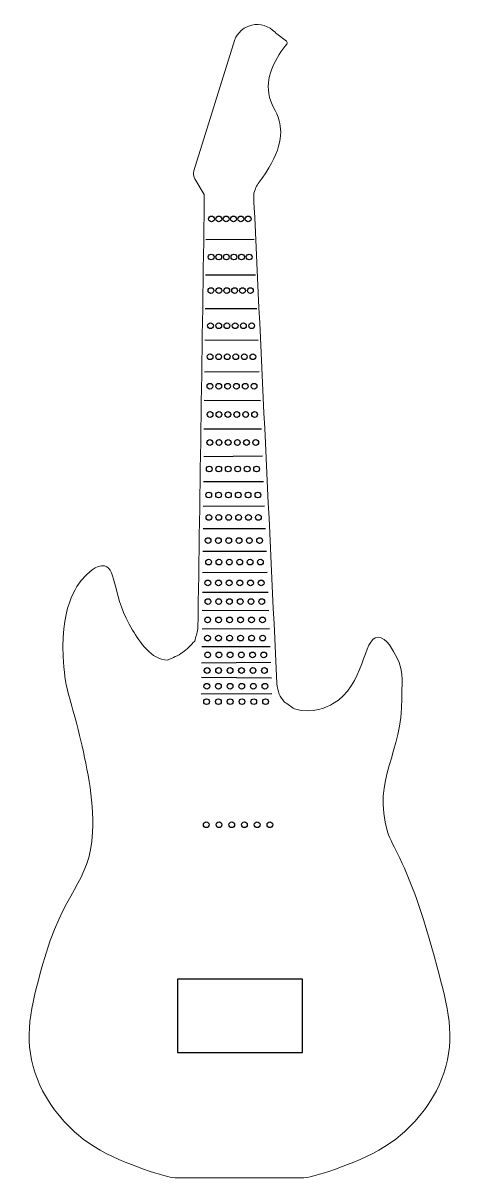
# Model space of a CAD drawing. Header units: inches. Extents: x 8.1 to 23.8, y 2.8 to 44.7.
import ezdxf

# ---------------------------------------------------------------- set-up
doc = ezdxf.new("R2010")
doc.units = ezdxf.units.IN
doc.header["$MEASUREMENT"] = 0
doc.layers.add('Frets', color=7, linetype='Continuous')
doc.layers.add('LED Holes', color=7, linetype='Continuous')
doc.layers.add('Guitar Outline', color=7, linetype='Continuous', lineweight=0)

# ---------------------------------------------------------------- blocks, each defined once
blk = doc.blocks.new('*U0')
blk.add_circle((0, 0), 0.104)
blk = doc.blocks.new('*U1')
at = {"layer": 'LED Holes', "color": 0, "linetype": 'ByBlock', "lineweight": -2, "transparency": 16777216}
for p in [(-1.327, 0), (-1.061, 0), (-0.796, 0), (-0.531, 0), (-0.265, 0), (0, 0)]:
    blk.add_blockref('*U0', p, dxfattribs=at)
blk = doc.blocks.new('*U4')
blk.add_circle((0, 0), 0.104)
blk = doc.blocks.new('*U5')
at = {"layer": 'LED Holes', "color": 0, "linetype": 'ByBlock', "lineweight": -2, "transparency": 16777216}
for p in [(-1.378, 0), (-1.102, 0), (-0.827, 0), (-0.551, 0), (-0.276, 0), (0, 0)]:
    blk.add_blockref('*U4', p, dxfattribs=at)
blk = doc.blocks.new('*U8')
blk.add_circle((0, 0), 0.104)
blk = doc.blocks.new('*U9')
at = {"layer": 'LED Holes', "color": 0, "linetype": 'ByBlock', "lineweight": -2, "transparency": 16777216}
for p in [(-1.429, 0), (-1.143, 0), (-0.857, 0), (-0.572, 0), (-0.286, 0), (0, 0)]:
    blk.add_blockref('*U8', p, dxfattribs=at)
blk = doc.blocks.new('*U12')
blk.add_circle((0, 0), 0.104)
blk = doc.blocks.new('*U13')
at = {"layer": 'LED Holes', "color": 0, "linetype": 'ByBlock', "lineweight": -2, "transparency": 16777216}
for p in [(-1.493, 0), (-1.195, 0), (-0.896, 0), (-0.597, 0), (-0.299, 0), (0, 0)]:
    blk.add_blockref('*U12', p, dxfattribs=at)
blk = doc.blocks.new('*U16')
blk.add_circle((0, 0), 0.104)
blk = doc.blocks.new('*U17')
at = {"layer": 'LED Holes', "color": 0, "linetype": 'ByBlock', "lineweight": -2, "transparency": 16777216}
for p in [(-1.55, 0), (-1.24, 0), (-0.93, 0), (-0.62, 0), (-0.31, 0), (0, 0)]:
    blk.add_blockref('*U16', p, dxfattribs=at)
blk = doc.blocks.new('*U20')
blk.add_circle((0, 0), 0.104)
blk = doc.blocks.new('*U21')
at = {"layer": 'LED Holes', "color": 0, "linetype": 'ByBlock', "lineweight": -2, "transparency": 16777216}
for p in [(-1.6, 0), (-1.28, 0), (-0.96, 0), (-0.64, 0), (-0.32, 0), (0, 0)]:
    blk.add_blockref('*U20', p, dxfattribs=at)
blk = doc.blocks.new('*U24')
blk.add_circle((0, 0), 0.104)
blk = doc.blocks.new('*U25')
at = {"layer": 'LED Holes', "color": 0, "linetype": 'ByBlock', "lineweight": -2, "transparency": 16777216}
for p in [(-1.615, 0), (-1.292, 0), (-0.969, 0), (-0.646, 0), (-0.323, 0), (0, 0)]:
    blk.add_blockref('*U24', p, dxfattribs=at)
blk = doc.blocks.new('*U28')
blk.add_circle((0, 0), 0.104)
blk = doc.blocks.new('*U29')
at = {"layer": 'LED Holes', "color": 0, "linetype": 'ByBlock', "lineweight": -2, "transparency": 16777216}
for p in [(-1.663, 0), (-1.33, 0), (-0.998, 0), (-0.665, 0), (-0.333, 0), (0, 0)]:
    blk.add_blockref('*U28', p, dxfattribs=at)
blk = doc.blocks.new('*U32')
blk.add_circle((0, 0), 0.104)
blk = doc.blocks.new('*U33')
at = {"layer": 'LED Holes', "color": 0, "linetype": 'ByBlock', "lineweight": -2, "transparency": 16777216}
for p in [(-1.716, 0), (-1.372, 0), (-1.029, 0), (-0.686, 0), (-0.343, 0), (0, 0)]:
    blk.add_blockref('*U32', p, dxfattribs=at)
blk = doc.blocks.new('*U36')
blk.add_circle((0, 0), 0.104)
blk = doc.blocks.new('*U37')
at = {"layer": 'LED Holes', "color": 0, "linetype": 'ByBlock', "lineweight": -2, "transparency": 16777216}
for p in [(-1.783, 0), (-1.427, 0), (-1.07, 0), (-0.713, 0), (-0.357, 0), (0, 0)]:
    blk.add_blockref('*U36', p, dxfattribs=at)
blk = doc.blocks.new('*U40')
blk.add_circle((0, 0), 0.104)
blk = doc.blocks.new('*U41')
at = {"layer": 'LED Holes', "color": 0, "linetype": 'ByBlock', "lineweight": -2, "transparency": 16777216}
for p in [(-1.796, 0), (-1.437, 0), (-1.078, 0), (-0.719, 0), (-0.359, 0), (0, 0)]:
    blk.add_blockref('*U40', p, dxfattribs=at)
blk = doc.blocks.new('*U44')
blk.add_circle((0, 0), 0.104)
blk = doc.blocks.new('*U45')
at = {"layer": 'LED Holes', "color": 0, "linetype": 'ByBlock', "lineweight": -2, "transparency": 16777216}
for p in [(-1.867, 0), (-1.493, 0), (-1.12, 0), (-0.747, 0), (-0.373, 0), (0, 0)]:
    blk.add_blockref('*U44', p, dxfattribs=at)
blk = doc.blocks.new('*U48')
blk.add_circle((0, 0), 0.104)
blk = doc.blocks.new('*U49')
at = {"layer": 'LED Holes', "color": 0, "linetype": 'ByBlock', "lineweight": -2, "transparency": 16777216}
for p in [(-1.88, 0), (-1.504, 0), (-1.128, 0), (-0.752, 0), (-0.376, 0), (0, 0)]:
    blk.add_blockref('*U48', p, dxfattribs=at)
blk = doc.blocks.new('*U52')
blk.add_circle((0, 0), 0.104)
blk = doc.blocks.new('*U53')
at = {"layer": 'LED Holes', "color": 0, "linetype": 'ByBlock', "lineweight": -2, "transparency": 16777216}
for p in [(-1.933, 0), (-1.547, 0), (-1.16, 0), (-0.773, 0), (-0.387, 0), (0, 0)]:
    blk.add_blockref('*U52', p, dxfattribs=at)
blk = doc.blocks.new('*U56')
blk.add_circle((0, 0), 0.104)
blk = doc.blocks.new('*U57')
at = {"layer": 'LED Holes', "color": 0, "linetype": 'ByBlock', "lineweight": -2, "transparency": 16777216}
for p in [(-1.952, 0), (-1.562, 0), (-1.171, 0), (-0.781, 0), (-0.39, 0), (0, 0)]:
    blk.add_blockref('*U56', p, dxfattribs=at)
blk = doc.blocks.new('*U60')
blk.add_circle((0, 0), 0.104)
blk = doc.blocks.new('*U61')
at = {"layer": 'LED Holes', "color": 0, "linetype": 'ByBlock', "lineweight": -2, "transparency": 16777216}
for p in [(-1.987, 0), (-1.59, 0), (-1.192, 0), (-0.795, 0), (-0.397, 0), (0, 0)]:
    blk.add_blockref('*U60', p, dxfattribs=at)
blk = doc.blocks.new('*U64')
blk.add_circle((0, 0), 0.104)
blk = doc.blocks.new('*U65')
at = {"layer": 'LED Holes', "color": 0, "linetype": 'ByBlock', "lineweight": -2, "transparency": 16777216}
for p in [(-2.001, 0), (-1.601, 0), (-1.2, 0), (-0.8, 0), (-0.4, 0), (0, 0)]:
    blk.add_blockref('*U64', p, dxfattribs=at)
blk = doc.blocks.new('*U68')
blk.add_circle((0, 0), 0.104)
blk = doc.blocks.new('*U69')
at = {"layer": 'LED Holes', "color": 0, "linetype": 'ByBlock', "lineweight": -2, "transparency": 16777216}
for p in [(-2.033, 0), (-1.627, 0), (-1.22, 0), (-0.813, 0), (-0.407, 0), (0, 0)]:
    blk.add_blockref('*U68', p, dxfattribs=at)
blk = doc.blocks.new('*U72')
blk.add_circle((0, 0), 0.104)
blk = doc.blocks.new('*U73')
at = {"layer": 'LED Holes', "color": 0, "linetype": 'ByBlock', "lineweight": -2, "transparency": 16777216}
for p in [(-2.076, 0), (-1.661, 0), (-1.246, 0), (-0.831, 0), (-0.415, 0), (0, 0)]:
    blk.add_blockref('*U72', p, dxfattribs=at)
blk = doc.blocks.new('*U76')
blk.add_circle((0, 0), 0.104)
blk = doc.blocks.new('*U77')
at = {"layer": 'LED Holes', "color": 0, "linetype": 'ByBlock', "lineweight": -2, "transparency": 16777216}
for p in [(-2.108, 0), (-1.686, 0), (-1.265, 0), (-0.843, 0), (-0.422, 0), (0, 0)]:
    blk.add_blockref('*U76', p, dxfattribs=at)
blk = doc.blocks.new('*U80')
blk.add_circle((0, 0), 0.104)
blk = doc.blocks.new('*U81')
at = {"layer": 'LED Holes', "color": 0, "linetype": 'ByBlock', "lineweight": -2, "transparency": 16777216}
for p in [(-2.138, 0), (-1.711, 0), (-1.283, 0), (-0.855, 0), (-0.428, 0), (0, 0)]:
    blk.add_blockref('*U80', p, dxfattribs=at)
blk = doc.blocks.new('*U84')
blk.add_circle((0, 0), 0.104)
blk = doc.blocks.new('*U85')
at = {"layer": 'Frets', "color": 0, "linetype": 'ByBlock', "lineweight": -2, "transparency": 16777216}
for p in [(-2.305, 0), (-1.844, 0), (-1.383, 0), (-0.922, 0), (-0.461, 0), (0, 0)]:
    blk.add_blockref('*U84', p, dxfattribs=at)

msp = doc.modelspace()

# ---------------------------------------------------------------- linework, layer by layer
at = {"layer": 'Frets'}
for p, q in [((16.481, 36.839), (14.73, 36.829)), ((16.532, 35.547), (14.718, 35.545)), ((16.581, 34.323), (14.706, 34.324)), ((16.626, 33.167), (14.696, 33.178)), ((16.671, 32.033), (14.685, 32.027)), ((16.713, 30.983), (14.675, 30.991)), ((16.753, 29.96), (14.666, 29.956)), ((16.792, 28.974), (14.656, 28.955)), ((16.829, 28.048), (14.648, 28.044)), ((16.864, 27.163), (14.639, 27.149)), ((16.896, 26.34), (14.632, 26.341)), ((16.929, 25.519), (14.624, 25.514)), ((16.959, 24.756), (14.617, 24.747)), ((16.988, 24.035), (14.61, 24.027)), ((17.014, 23.369), (14.604, 23.372)), ((17.04, 22.711), (14.598, 22.704)), ((17.066, 22.061), (14.587, 22.061)), ((17.088, 21.487), (14.581, 21.467)), ((17.108, 20.921), (14.576, 20.943)), ((17.13, 20.356), (14.569, 20.346))]:
    msp.add_line(p, q, dxfattribs=at)
msp.add_lwpolyline([(13.708, 7.337), (18.238, 7.337), (18.238, 9.997), (13.708, 9.997)], close=True, dxfattribs=at)
at = {"layer": 'Guitar Outline'}
msp.add_open_spline([(15.954, 2.793), (15.954, 2.793), (13.718, 2.793), (13.718, 2.793), (13.596, 2.793), (13.474, 2.808), (13.356, 2.839), (12.66, 3.023), (11.013, 3.558), (10.117, 4.342), (9.797, 4.622), (8.955, 5.377), (8.547, 6.592), (8.111, 7.886), (8.401, 9.007), (8.791, 10.434), (9.59, 13.361), (10.527, 13.392), (10.627, 15.347), (10.689, 16.565), (10.391, 17.845), (10.16, 18.839), (9.873, 20.069), (9.68, 20.321), (9.587, 21.322), (9.386, 23.481), (10.099, 24.332), (10.266, 24.516), (10.434, 24.703), (10.764, 25.07), (11.062, 24.994), (11.523, 24.876), (11.34, 23.839), (12.08, 22.66), (12.352, 22.227), (12.747, 21.597), (13.343, 21.577), (13.534, 21.658), (13.915, 21.82), (14.193, 22.119), (14.332, 22.269), (14.37, 22.415), (14.409, 22.56), (14.447, 22.706), (14.524, 27.873), (14.601, 33.04), (14.678, 38.207), (14.677, 38.295), (14.676, 38.383), (14.675, 38.472), (14.675, 38.472), (14.339, 39.033), (14.339, 39.033), (14.286, 39.122), (14.273, 39.228), (14.304, 39.326), (14.304, 39.326), (15.784, 44.086), (15.784, 44.086), (15.8, 44.123), (15.968, 44.517), (16.4, 44.616), (16.703, 44.686), (17.024, 44.584), (17.241, 44.352), (17.261, 44.331), (17.281, 44.31), (17.304, 44.293), (17.304, 44.293), (17.654, 44.027), (17.654, 44.027), (17.688, 44.001), (17.693, 43.953), (17.666, 43.92), (17.29, 43.458), (16.913, 42.821), (17.015, 42.133), (17.08, 41.697), (17.295, 41.531), (17.397, 41.135), (17.521, 40.658), (17.459, 39.935), (16.634, 38.863), (16.59, 38.805), (16.556, 38.74), (16.531, 38.671), (16.531, 38.671), (16.479, 38.522), (16.479, 38.522), (16.479, 38.406), (16.478, 38.291), (16.478, 38.176), (16.755, 32.359), (17.032, 26.541), (17.31, 20.724), (17.328, 20.59), (17.365, 20.323), (17.504, 20.151), (17.574, 20.065), (17.699, 19.978), (17.824, 19.891), (17.949, 19.805), (18.593, 19.604), (19.171, 19.896), (19.329, 19.985), (20.516, 20.651), (20.407, 22.388), (20.974, 22.405), (21.286, 22.414), (21.535, 21.889), (21.642, 21.694), (21.947, 21.136), (21.824, 20.568), (21.833, 20.197), (21.885, 18.215), (20.743, 17.279), (21.324, 15.347), (21.413, 15.052), (21.566, 14.818), (21.764, 14.387), (22.225, 13.386), (22.492, 12.723), (23.117, 10.434), (23.507, 9.007), (23.797, 7.886), (23.361, 6.592), (22.953, 5.377), (22.111, 4.622), (21.791, 4.342), (20.895, 3.558), (19.248, 3.023), (18.552, 2.839), (18.434, 2.808), (18.312, 2.793), (18.19, 2.793), (18.19, 2.793), (15.954, 2.793), (15.954, 2.793)], degree=3, knots=[0, 0, 0, 0, 1, 1, 1, 2, 2, 2, 3, 3, 3, 4, 4, 4, 5, 5, 5, 6, 6, 6, 7, 7, 7, 8, 8, 8, 9, 9, 9, 10, 10, 10, 11, 11, 11, 12, 12, 12, 12.5, 13, 13, 13, 14, 14, 14, 15, 15, 15, 16, 16, 16, 17, 17, 17, 18, 18, 18, 19, 19, 19, 20, 20, 20, 21, 21, 21, 22, 22, 22, 23, 23, 23, 24, 24, 24, 25, 25, 25, 26, 26, 26, 27, 27, 27, 28, 28, 28, 29, 29, 29, 30, 30, 30, 31, 31, 31, 31.5, 32, 32, 32, 33, 33, 33, 34, 34, 34, 35, 35, 35, 36, 36, 36, 37, 37, 37, 38, 38, 38, 39, 39, 39, 40, 40, 40, 41, 41, 41, 42, 42, 42, 43, 43, 43, 44, 44, 44, 45, 45, 45, 45], dxfattribs=at)

# ---------------------------------------------------------------- block references
at = {"layer": 'Frets'}
msp.add_blockref('*U85', (17.055, 15.604), dxfattribs=at)
at = {"layer": 'LED Holes'}
for name, p in [('*U1', (16.267, 37.583)), ('*U5', (16.304, 36.201)), ('*U9', (16.348, 34.981)), ('*U13', (16.395, 33.707)), ('*U17', (16.439, 32.582)), ('*U21', (16.483, 31.512)), ('*U25', (16.501, 30.486)), ('*U29', (16.541, 29.471)), ('*U33', (16.574, 28.51)), ('*U37', (16.622, 27.567)), ('*U41', (16.64, 26.754)), ('*U45', (16.684, 25.913)), ('*U49', (16.713, 25.134)), ('*U53', (16.739, 24.377)), ('*U57', (16.761, 23.7)), ('*U61', (16.787, 23.034)), ('*U65', (16.794, 22.375)), ('*U69', (16.834, 21.764)), ('*U73', (16.858, 21.201)), ('*U77', (16.877, 20.627)), ('*U81', (16.9, 20.07))]:
    msp.add_blockref(name, p, dxfattribs=at)

doc.saveas('drawing.dxf')
